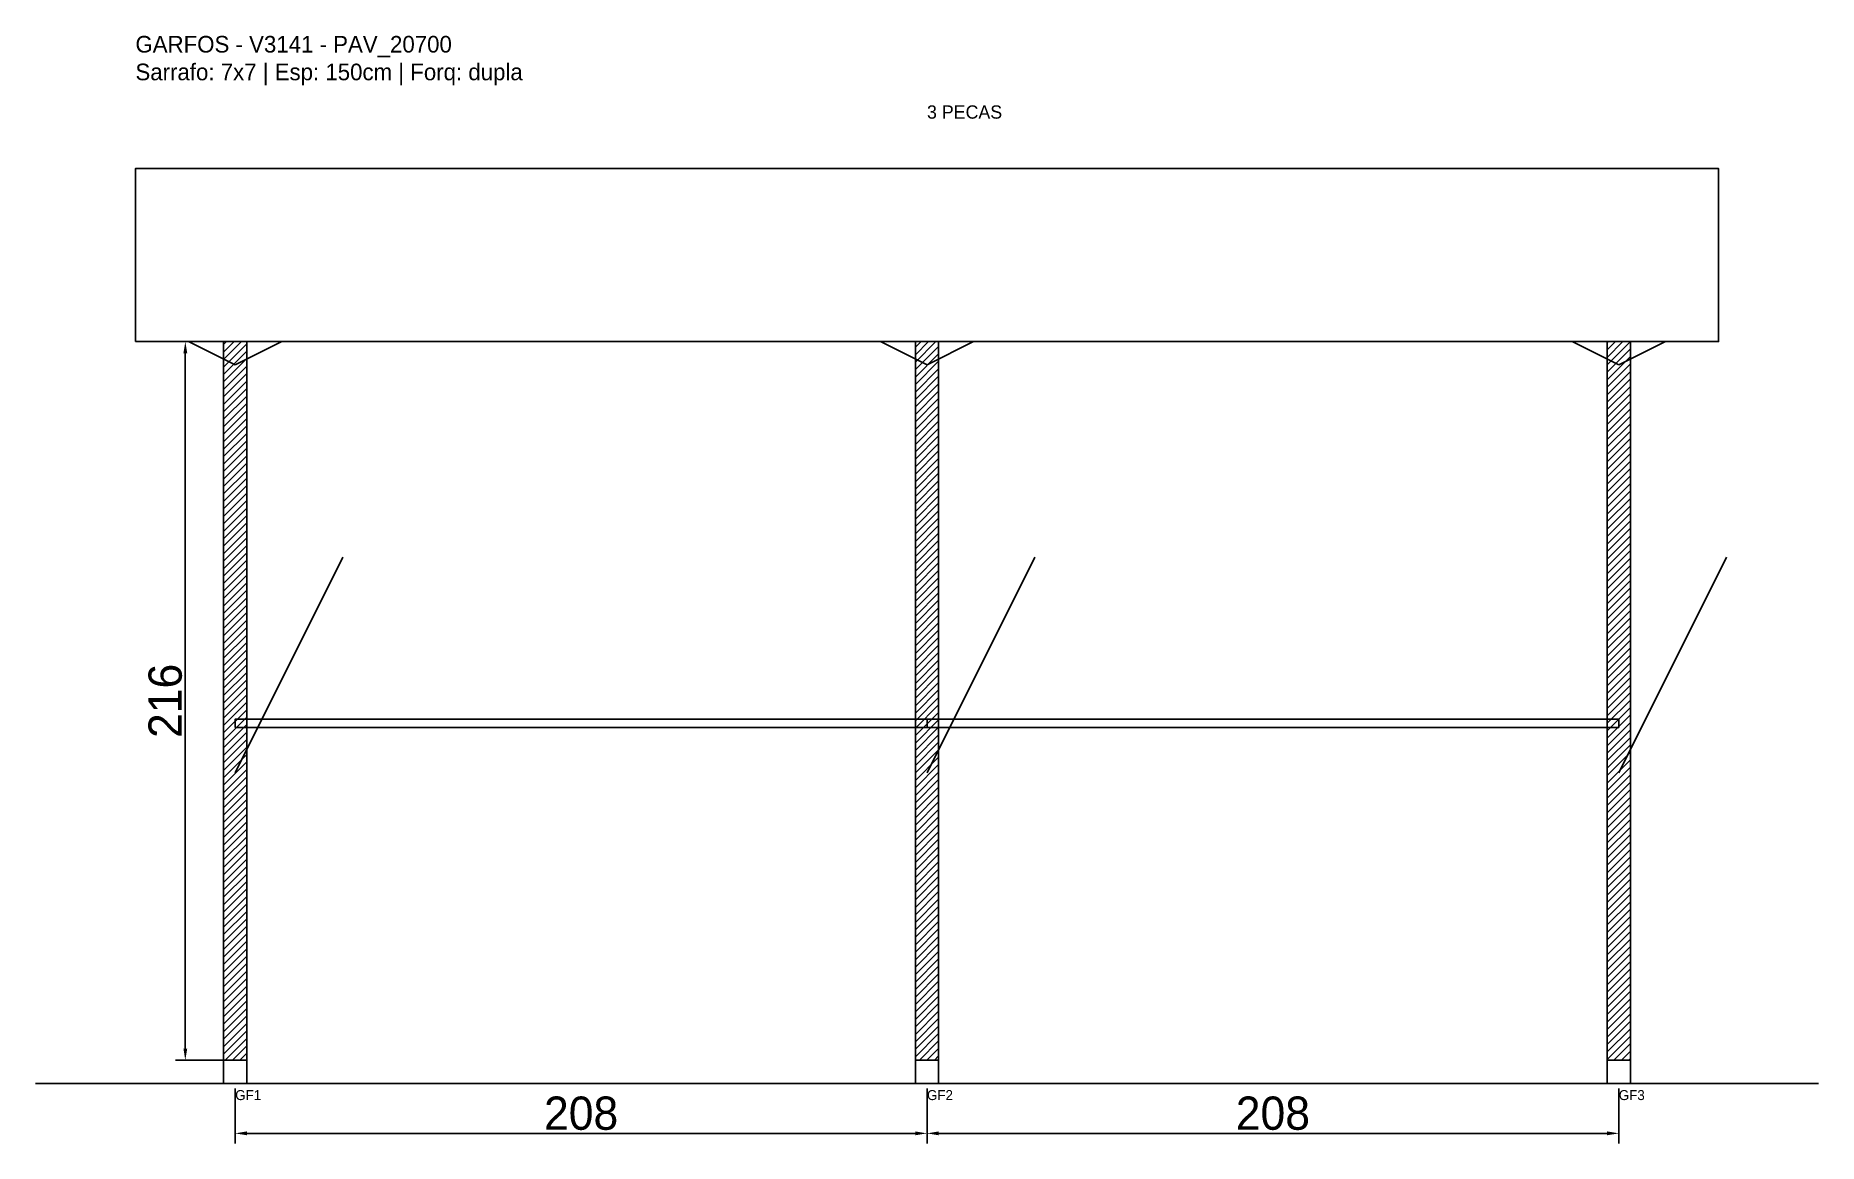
# Model space of a CAD drawing. Header units: metres. Extents: x -30 to 506, y -25 to 308.
import ezdxf

# ---------------------------------------------------------------- set-up
doc = ezdxf.new("R2010")
doc.units = ezdxf.units.M
for name, color, linetype in [('BARRA_ANCORAGEM', 1, 'Continuous'), ('COTA', 241, 'Continuous'), ('GARFOS OK', 3, 'Continuous'), ('NOME DA VIGA', 6, 'Continuous'), ('SARR_7x7', 40, 'Continuous'), ('TIRAS REESCORAMENTO', 252, 'Continuous'), ('VIGAS', 3, 'Continuous')]:
    doc.layers.add(name, color=color, linetype=linetype)
doc.dimstyles.new('EZ DXF', dxfattribs={"dimtxt": 10, "dimasz": 3.5, "dimexe": 3, "dimexo": 1.5, "dimgap": 1, "dimtad": 1, "dimdec": 1, "dimdsep": 46, "dimcen": 2.5, "dimazin": 3, "dimtfac": 1, "dimtmove": 0, "dimatfit": 3})

msp = doc.modelspace()

# ---------------------------------------------------------------- hatches: boundary and pattern name
at = {"layer": 'COTA'}
h = msp.add_hatch(dxfattribs=at)
h.set_pattern_fill('ANSI31', scale=0.5)
h.paths.add_polyline_path([(26.5, 0), (33.5, 0), (33.5, 216), (26.5, 216)])
h = msp.add_hatch(dxfattribs=at)
h.set_pattern_fill('ANSI31', scale=0.5)
h.paths.add_polyline_path([(234.5, 0), (241.5, 0), (241.5, 216), (234.5, 216)])
h = msp.add_hatch(dxfattribs=at)
h.set_pattern_fill('ANSI31', scale=0.5)
h.paths.add_polyline_path([(442.5, 0), (449.5, 0), (449.5, 216), (442.5, 216)])

# ---------------------------------------------------------------- linework, layer by layer
at = {"layer": 'BARRA_ANCORAGEM'}
for p, q in [((30, 86.4), (62.4, 151.2)), ((238, 86.4), (270.4, 151.2)), ((446, 86.4), (478.4, 151.2))]:
    msp.add_line(p, q, dxfattribs=at)
at = {"layer": 'GARFOS OK'}
for p, q in [((30, 209), (16, 216)), ((16, 216), (44, 216)), ((30, 209), (44, 216)), ((238, 209), (224, 216)), ((224, 216), (252, 216)), ((238, 209), (252, 216)), ((446, 209), (432, 216)), ((432, 216), (460, 216)), ((446, 209), (460, 216))]:
    msp.add_line(p, q, dxfattribs=at)
at = {"layer": 'GARFOS OK', "linetype": 'CONTINUOUS'}
msp.add_line((-30, -7), (506, -7), dxfattribs=at)
at = {"layer": 'GARFOS OK'}
for points in [[(26.5, 0), (33.5, 0), (33.5, 216), (26.5, 216), (26.5, 0)], [(234.5, 0), (241.5, 0), (241.5, 216), (234.5, 216), (234.5, 0)], [(442.5, 0), (449.5, 0), (449.5, 216), (442.5, 216), (442.5, 0)]]:
    msp.add_lwpolyline(points, dxfattribs=at)
at = {"layer": 'SARR_7x7'}
for points in [[(26.5, -7), (33.5, -7), (33.5, 0), (26.5, 0), (26.5, -7)], [(234.5, -7), (241.5, -7), (241.5, 0), (234.5, 0), (234.5, -7)], [(442.5, -7), (449.5, -7), (449.5, 0), (442.5, 0), (442.5, -7)]]:
    msp.add_lwpolyline(points, dxfattribs=at)
at = {"layer": 'TIRAS REESCORAMENTO'}
for points in [[(30, 100), (238, 100), (238, 102.5), (30, 102.5), (30, 100)], [(238, 100), (446, 100), (446, 102.5), (238, 102.5), (238, 100)]]:
    msp.add_lwpolyline(points, dxfattribs=at)
at = {"layer": 'VIGAS'}
msp.add_lwpolyline([(0, 216), (476, 216), (476, 268), (0, 268), (0, 216)], dxfattribs=at)

# ---------------------------------------------------------------- texts
at = {"layer": 'NOME DA VIGA'}
for s, height, p in [('3 PECAS', 4, (238, 283)), ('GF1', 3, (30, -12)), ('GF2', 3, (238, -12)), ('GF3', 3, (446, -12))]:
    msp.add_text(s, height=height, dxfattribs=at).set_placement(p)
at = {"layer": 'NOME DA VIGA', "insert": (0, 293), "char_height": 5, "attachment_point": 7}
msp.add_mtext('GARFOS - V3141 - PAV_20700\\PSarrafo: 7x7 | Esp: 150cm | Forq: dupla', dxfattribs=at)

# ---------------------------------------------------------------- dimensions: what is measured, and where the dimension line sits
at = {"layer": 'COTA'}
msp.add_linear_dim(base=(15, 0), p1=(30, 0), p2=(30, 216), angle=90, dimstyle='EZ DXF', dxfattribs=at).render()
for base, p1, p2 in [((30, -22), (30, -7), (238, -7)), ((238, -22), (238, -7), (446, -7))]:
    msp.add_linear_dim(base=base, p1=p1, p2=p2, dimstyle='EZ DXF', dxfattribs=at).render()

doc.saveas('drawing.dxf')
